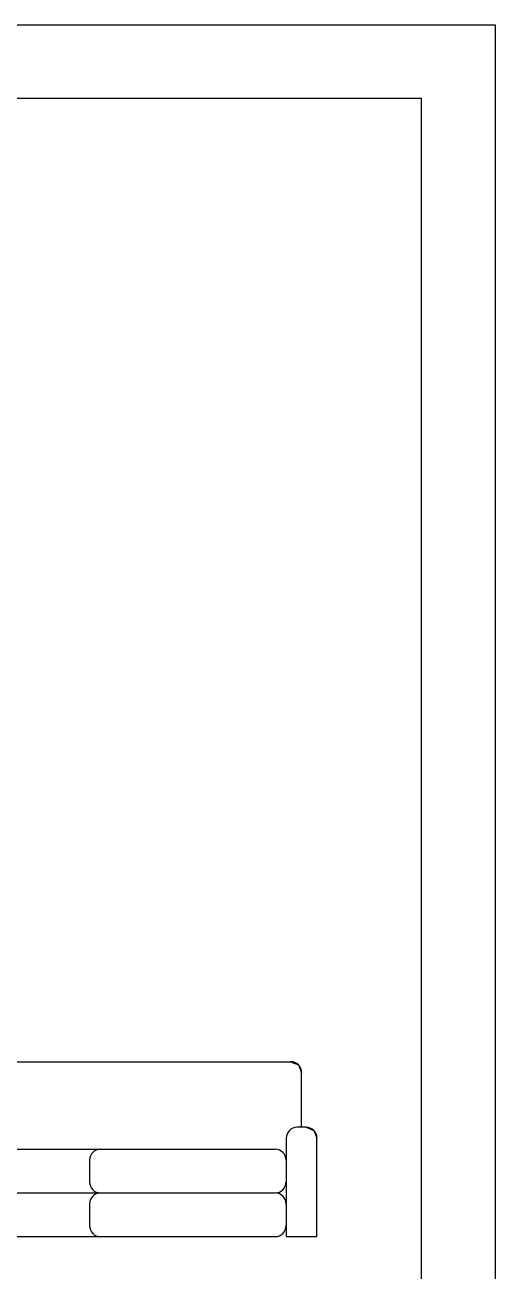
# Model space of a CAD drawing. Header units: inches. Extents: x 11.4 to 53.9, y 10.8 to 35.6.
# Drawn here: x 30.22 to 32.38, y 29.94 to 35.64 of the extents above; entities that cross this region are included whole.
import ezdxf

# ---------------------------------------------------------------- set-up
doc = ezdxf.new("R2010")
doc.units = ezdxf.units.IN
doc.header["$MEASUREMENT"] = 0
doc.layers.add('4', color=4, linetype='Continuous')
doc.layers.add('kadrbm', color=4, linetype='Continuous')

# ---------------------------------------------------------------- blocks, each defined once
blk = doc.blocks.new('kadrbm')
at = {"layer": 'kadrbm', "color": 4}
blk.add_lwpolyline([(0, 0), (0, 24.7972), (21, 24.7972), (21, 0), (0, 0)], close=True, dxfattribs=at)
blk.add_lwpolyline([(20.6631, 0.3257), (20.6631, 24.4603), (0.3369, 24.4603), (0.3369, 0.3257), (20.6631, 0.3257)], dxfattribs=at)

msp = doc.modelspace()

# ---------------------------------------------------------------- linework, layer by layer
at = {"layer": '4'}
for p, q in [((28.3309, 30.8975), (31.4403, 30.8975)), ((31.4403, 30.8975), (31.4756, 30.8828)), ((31.4756, 30.8828), (31.4903, 30.8475)), ((31.4903, 30.5975), (31.4903, 30.8475)), ((31.5109, 30.5975), (31.4697, 30.5975)), ((31.5109, 30.5975), (31.5462, 30.5828)), ((31.5462, 30.5828), (31.5609, 30.5475)), ((31.4197, 30.5475), (31.4197, 30.0975)), ((31.5609, 30.0975), (31.5609, 30.5475)), ((28.4009, 30.4974), (31.3697, 30.4974)), ((30.5197, 30.4474), (30.5197, 30.3474)), ((28.4009, 30.2974), (31.3697, 30.2974)), ((30.5197, 30.2474), (30.5197, 30.1474)), ((28.4009, 30.0974), (31.3697, 30.0974)), ((31.4197, 30.0975), (31.5609, 30.0975))]:
    msp.add_line(p, q, dxfattribs=at)
for centre, start, end in [((31.4403, 30.8475), 0, 90), ((31.4697, 30.5475), 90, 180), ((31.5109, 30.5475), 0, 90), ((30.5697, 30.4474), 90, 180), ((31.3697, 30.4474), 0, 90), ((30.5697, 30.3474), 180, 270), ((31.3697, 30.3474), 270, 0), ((30.5697, 30.2474), 90, 180), ((31.3697, 30.2474), 0, 90), ((30.5697, 30.1474), 180, 270), ((31.3697, 30.1474), 270, 0)]:
    msp.add_arc(centre, 0.05, start, end, dxfattribs=at)

# ---------------------------------------------------------------- block references
at = {"layer": 'kadrbm'}
msp.add_blockref('kadrbm', (11.376, 10.8457), dxfattribs=at)

doc.saveas('drawing.dxf')
